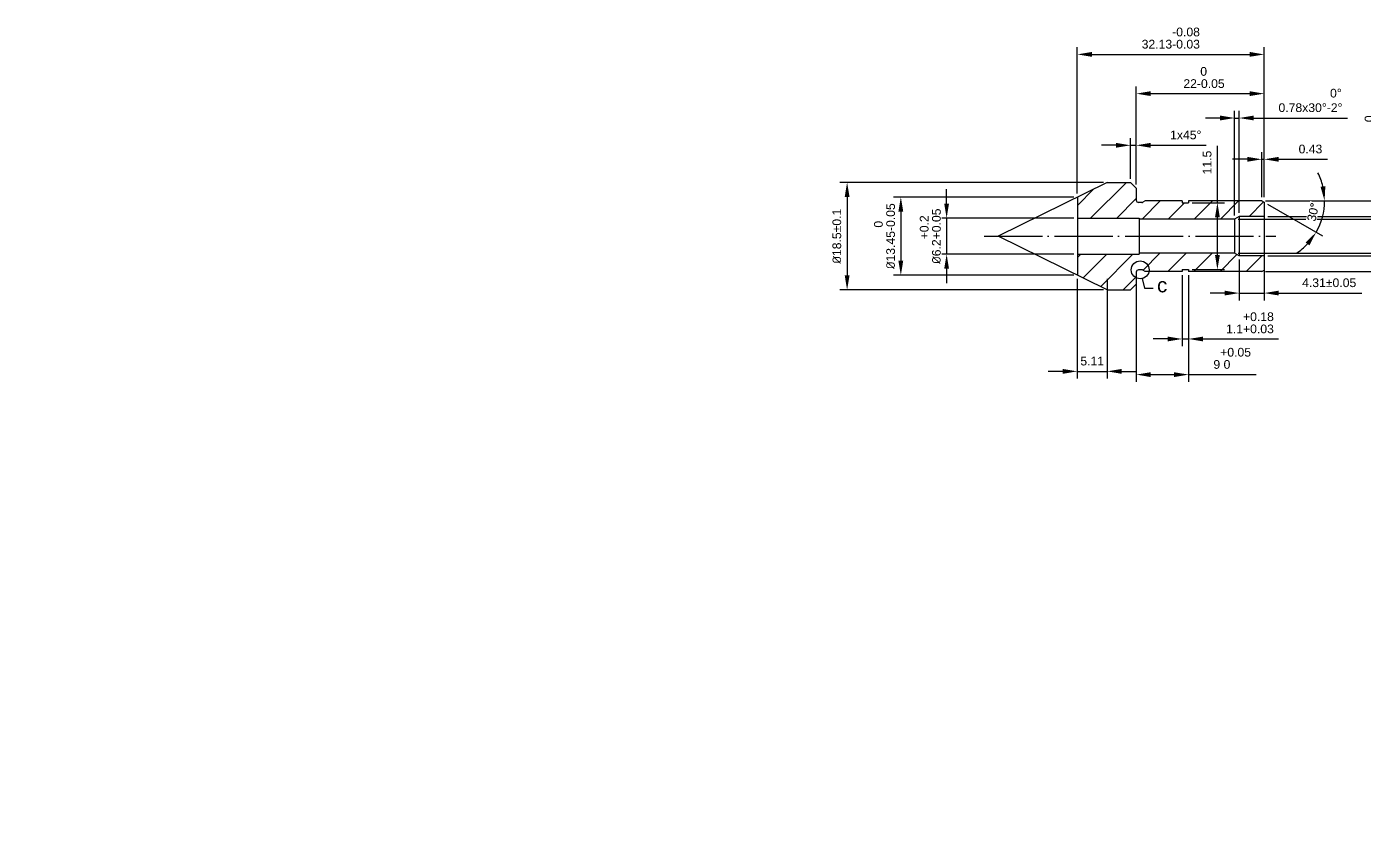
# Model space of a CAD drawing. Header units: millimetres. Extents: x -1183 to 2432, y -404 to 1213.
# Drawn here: x 58.1 to 288.1, y 571.8 to 709.3 of the extents above; entities that cross this region are included whole.
import ezdxf
from ezdxf.enums import TextEntityAlignment as Align

# ---------------------------------------------------------------- set-up
doc = ezdxf.new("R2010")
doc.units = ezdxf.units.MM
doc.linetypes.add('c10', pattern=[12, 10, -1, 0, -1])
for name, color, linetype in [('中心線', 1, 'c10'), ('標註', 3, 'Continuous'), ('標註線', 3, 'Continuous'), ('細實線', 4, 'Continuous')]:
    doc.layers.add(name, color=color, linetype=linetype)
doc.styles.add('可註解', font='arial.ttf')
doc.dimstyles.new('ISO-25', dxfattribs={"dimtxt": 1.5, "dimasz": 2.5, "dimexe": 1.25, "dimexo": 0.625, "dimgap": 1, "dimtad": 1, "dimdec": 3, "dimdsep": 46, "dimtxsty": '可註解', "dimcen": 2.5, "dimclrd": 3, "dimclre": 3, "dimclrt": 3, "dimadec": 1, "dimazin": 0, "dimtfac": 1, "dimtdec": 3, "dimtmove": 0, "dimatfit": 3, "dimfxl": 1, "dimtfill": 1, "dimtfillclr": 256, "dimarcsym": 0})

# ---------------------------------------------------------------- blocks, each defined once
blk = doc.blocks.new('*D47')
at = {"layer": '標註線', "color": 3, "lineweight": -2, "transparency": 16777216}
for p, q in [((238.14, 679.99), (207.17, 679.99)), ((208.42, 677.49), (208.42, 669.04)), ((238.14, 666.54), (207.17, 666.54))]:
    blk.add_line(p, q, dxfattribs=at)
at = {"layer": '標註線', "color": 3, "transparency": 16777216}
for points in [[(208, 677.49), (208.83, 677.49), (208.42, 679.99)], [(208, 669.04), (208.83, 669.04), (208.42, 666.54)]]:
    blk.add_solid(points, dxfattribs=at)
at = {"layer": '標註線', "color": 3, "transparency": 16777216, "insert": (205.62, 673.26), "char_height": 1.5, "attachment_point": 5, "rotation": 90, "style": '可註解', "bg_fill": 3, "box_fill_scale": 1.1, "bg_fill_color": 256, "bg_fill_true_color": 13158600, "bg_fill_transparency": 0}
blk.add_mtext('{\\fISOCPEUR|b0|i0|c0|p34;%%C}13.45\\S 0^ -0.05;', dxfattribs=at)
blk = doc.blocks.new('*D48')
at = {"layer": '標註線', "color": 3, "lineweight": -2, "transparency": 16777216}
for p, q in [((243.25, 682.51), (197.93, 682.51)), ((199.18, 680.01), (199.18, 666.51)), ((243.25, 664.01), (197.93, 664.01))]:
    blk.add_line(p, q, dxfattribs=at)
at = {"layer": '標註線', "color": 3, "transparency": 16777216}
for points in [[(198.77, 680.01), (199.6, 680.01), (199.18, 682.51)], [(198.77, 666.51), (199.6, 666.51), (199.18, 664.01)]]:
    blk.add_solid(points, dxfattribs=at)
at = {"layer": '標註線', "color": 3, "transparency": 16777216, "insert": (197.42, 673.26), "char_height": 1.5, "attachment_point": 5, "rotation": 90, "style": '可註解', "bg_fill": 3, "box_fill_scale": 1.1, "bg_fill_color": 256, "bg_fill_true_color": 13158600, "bg_fill_transparency": 0}
blk.add_mtext('{\\fISOCPEUR|b0|i0|c0|p34;%%C}18.5±0.1', dxfattribs=at)
blk = doc.blocks.new('*D49')
at = {"layer": '標註線', "color": 3, "lineweight": -2, "transparency": 16777216}
for p, q in [((216.29, 678.86), (216.29, 681.36)), ((238.14, 676.36), (215.04, 676.36)), ((216.29, 676.36), (216.29, 670.16)), ((238.14, 670.16), (215.04, 670.16)), ((216.29, 667.66), (216.29, 665.16))]:
    blk.add_line(p, q, dxfattribs=at)
at = {"layer": '標註線', "color": 3, "transparency": 16777216}
for points in [[(215.87, 678.86), (216.7, 678.86), (216.29, 676.36)], [(215.87, 667.66), (216.7, 667.66), (216.29, 670.16)]]:
    blk.add_solid(points, dxfattribs=at)
at = {"layer": '標註線', "color": 3, "transparency": 16777216, "insert": (213.49, 673.26), "char_height": 1.5, "attachment_point": 5, "rotation": 90, "style": '可註解', "bg_fill": 3, "box_fill_scale": 1.1, "bg_fill_color": 256, "bg_fill_true_color": 13158600, "bg_fill_transparency": 0}
blk.add_mtext('{\\fISOCPEUR|b0|i0|c0|p34;%%C}6.2\\S+0.2^ +0.05;', dxfattribs=at)
blk = doc.blocks.new('*D50')
at = {"layer": '標註線', "color": 3, "lineweight": -2, "transparency": 16777216}
for p, q in [((248.89, 666.44), (248.89, 648.2)), ((257.89, 666.44), (257.89, 648.2)), ((251.39, 649.45), (255.39, 649.45)), ((257.89, 649.45), (269.48, 649.45))]:
    blk.add_line(p, q, dxfattribs=at)
at = {"layer": '標註線', "color": 3, "transparency": 16777216}
for points in [[(251.39, 649.86), (251.39, 649.03), (248.89, 649.45)], [(255.39, 649.86), (255.39, 649.03), (257.89, 649.45)]]:
    blk.add_solid(points, dxfattribs=at)
at = {"layer": '標註線', "color": 3, "transparency": 16777216, "insert": (265.39, 652.24), "char_height": 1.5, "attachment_point": 5, "style": '可註解', "bg_fill": 3, "box_fill_scale": 1.1, "bg_fill_color": 256, "bg_fill_true_color": 13158600, "bg_fill_transparency": 0}
blk.add_mtext('9\\S+0.05^  0;', dxfattribs=at)
blk = doc.blocks.new('*D51')
at = {"layer": '標註', "color": 3, "lineweight": -2, "transparency": 16777216}
for p, q in [((238.76, 665.91), (238.76, 648.76)), ((243.87, 665.91), (243.87, 648.76)), ((236.26, 650.01), (233.76, 650.01)), ((238.76, 650.01), (243.87, 650.01)), ((246.37, 650.01), (248.87, 650.01))]:
    blk.add_line(p, q, dxfattribs=at)
at = {"layer": '標註', "color": 3, "transparency": 16777216}
for points in [[(236.26, 650.42), (236.26, 649.59), (238.76, 650.01)], [(246.37, 650.42), (246.37, 649.59), (243.87, 650.01)]]:
    blk.add_solid(points, dxfattribs=at)
at = {"layer": '標註', "color": 3, "transparency": 16777216, "insert": (241.32, 651.77), "char_height": 1.5, "attachment_point": 5, "style": '可註解', "bg_fill": 3, "box_fill_scale": 1.1, "bg_fill_color": 256, "bg_fill_true_color": 13158600, "bg_fill_transparency": 0}
blk.add_mtext('5.11', dxfattribs=at)
blk = doc.blocks.new('*D52')
at = {"layer": '標註', "color": 3, "lineweight": -2, "transparency": 16777216}
for p, q in [((265.8, 676.84), (265.8, 694.83)), ((266.58, 677.29), (266.58, 694.83)), ((263.3, 693.58), (260.8, 693.58)), ((265.8, 693.58), (266.58, 693.58)), ((269.08, 693.58), (285.23, 693.58))]:
    blk.add_line(p, q, dxfattribs=at)
at = {"layer": '標註', "color": 3, "transparency": 16777216}
for points in [[(263.3, 694), (263.3, 693.17), (265.8, 693.58)], [(269.08, 694), (269.08, 693.17), (266.58, 693.58)]]:
    blk.add_solid(points, dxfattribs=at)
at = {"layer": '標註', "color": 3, "transparency": 16777216, "insert": (278.84, 696.6), "char_height": 1.5, "attachment_point": 5, "style": '可註解', "bg_fill": 3, "box_fill_scale": 1.1, "bg_fill_color": 256, "bg_fill_true_color": 13158600, "bg_fill_transparency": 0}
blk.add_mtext('               0%%D\\P0.78x30%%D-2%%D', dxfattribs=at)
blk = doc.blocks.new('*D53')
at = {"layer": '標註', "color": 3, "lineweight": -2, "transparency": 16777216}
for p, q in [((270.46, 679.96), (270.46, 687.73)), ((270.89, 679.96), (270.89, 687.73)), ((267.96, 686.48), (265.46, 686.48)), ((270.46, 686.48), (270.89, 686.48)), ((273.39, 686.48), (281.79, 686.48))]:
    blk.add_line(p, q, dxfattribs=at)
at = {"layer": '標註', "color": 3, "transparency": 16777216}
for points in [[(267.96, 686.9), (267.96, 686.06), (270.46, 686.48)], [(273.39, 686.9), (273.39, 686.06), (270.89, 686.48)]]:
    blk.add_solid(points, dxfattribs=at)
at = {"layer": '標註', "color": 3, "transparency": 16777216, "insert": (278.84, 688.24), "char_height": 1.5, "attachment_point": 5, "style": '可註解', "bg_fill": 3, "box_fill_scale": 1.1, "bg_fill_color": 256, "bg_fill_true_color": 13158600, "bg_fill_transparency": 0}
blk.add_mtext('0.43', dxfattribs=at)
blk = doc.blocks.new('*D54')
at = {"layer": '標註', "color": 3, "lineweight": -2, "transparency": 16777216}
for p, q in [((238.76, 680.61), (238.76, 705.77)), ((241.26, 704.52), (268.39, 704.52)), ((270.89, 680.61), (270.89, 705.77))]:
    blk.add_line(p, q, dxfattribs=at)
at = {"layer": '標註', "color": 3, "transparency": 16777216}
for points in [[(241.26, 704.94), (241.26, 704.11), (238.76, 704.52)], [(268.39, 704.94), (268.39, 704.11), (270.89, 704.52)]]:
    blk.add_solid(points, dxfattribs=at)
at = {"layer": '標註', "color": 3, "transparency": 16777216, "insert": (254.83, 707.32), "char_height": 1.5, "attachment_point": 5, "style": '可註解', "bg_fill": 3, "box_fill_scale": 1.1, "bg_fill_color": 256, "bg_fill_true_color": 13158600, "bg_fill_transparency": 0}
blk.add_mtext('32.13\\S-0.08^ -0.03;', dxfattribs=at)
blk = doc.blocks.new('*D55')
at = {"layer": '標註', "color": 3, "lineweight": -2, "transparency": 16777216}
for p, q in [((248.89, 682.14), (248.89, 699.02)), ((251.39, 697.77), (268.39, 697.77)), ((270.89, 682.14), (270.89, 699.02))]:
    blk.add_line(p, q, dxfattribs=at)
at = {"layer": '標註', "color": 3, "transparency": 16777216}
for points in [[(251.39, 698.19), (251.39, 697.36), (248.89, 697.77)], [(268.39, 698.19), (268.39, 697.36), (270.89, 697.77)]]:
    blk.add_solid(points, dxfattribs=at)
at = {"layer": '標註', "color": 3, "transparency": 16777216, "insert": (260.54, 700.55), "char_height": 1.5, "attachment_point": 5, "style": '可註解', "bg_fill": 3, "box_fill_scale": 1.1, "bg_fill_color": 256, "bg_fill_true_color": 13158600, "bg_fill_transparency": 0}
blk.add_mtext('22\\S 0^ -0.05;', dxfattribs=at)
blk = doc.blocks.new('*D56')
at = {"layer": '標註', "color": 3, "lineweight": -2, "transparency": 16777216}
for p, q in [((305.91, 679.34), (305.91, 699.9)), ((271.09, 679.34), (307.16, 679.34)), ((305.91, 669.69), (305.91, 676.84)), ((271.09, 667.19), (307.16, 667.19))]:
    blk.add_line(p, q, dxfattribs=at)
at = {"layer": '標註', "color": 3, "transparency": 16777216}
for points in [[(305.49, 676.84), (306.33, 676.84), (305.91, 679.34)], [(305.49, 669.69), (306.33, 669.69), (305.91, 667.19)]]:
    blk.add_solid(points, dxfattribs=at)
at = {"layer": '標註', "color": 3, "transparency": 16777216, "insert": (302.94, 691.98), "char_height": 1.5, "attachment_point": 5, "rotation": 90, "style": '可註解', "bg_fill": 3, "box_fill_scale": 1.1, "bg_fill_color": 256, "bg_fill_true_color": 13158600, "bg_fill_transparency": 0}
blk.add_mtext('{\\fPMingLiU|b0|i0|c136|p18;車\\fISOCPEUR|b0|i0|c0|p34;%%C}12.15\\S+0.02^  0;', dxfattribs=at)
blk = doc.blocks.new('*D57')
at = {"layer": '標註', "color": 3, "lineweight": -2, "transparency": 16777216}
for p, q in [((298.02, 679.16), (298.02, 697.65)), ((271.52, 676.66), (299.27, 676.66)), ((298.02, 669.86), (298.02, 676.66)), ((271.52, 669.86), (299.27, 669.86)), ((298.02, 667.36), (298.02, 664.86))]:
    blk.add_line(p, q, dxfattribs=at)
at = {"layer": '標註', "color": 3, "transparency": 16777216}
for points in [[(297.6, 679.16), (298.43, 679.16), (298.02, 676.66)], [(297.6, 667.36), (298.43, 667.36), (298.02, 669.86)]]:
    blk.add_solid(points, dxfattribs=at)
at = {"layer": '標註', "color": 3, "transparency": 16777216, "insert": (296.25, 692.04), "char_height": 1.5, "attachment_point": 5, "rotation": 90, "style": '可註解', "bg_fill": 3, "box_fill_scale": 1.1, "bg_fill_color": 256, "bg_fill_true_color": 13158600, "bg_fill_transparency": 0}
blk.add_mtext('{\\fISOCPEUR|b0|i0|c0|p34;%%C}6.8±0.02', dxfattribs=at)
blk = doc.blocks.new('*D58')
at = {"layer": '標註', "color": 3, "lineweight": -2, "transparency": 16777216}
for p, q in [((293.02, 678.71), (293.02, 698.58)), ((266.43, 676.21), (294.27, 676.21)), ((293.02, 670.31), (293.02, 676.21)), ((266.43, 670.31), (294.27, 670.31)), ((293.02, 667.81), (293.02, 665.31))]:
    blk.add_line(p, q, dxfattribs=at)
at = {"layer": '標註', "color": 3, "transparency": 16777216}
for points in [[(292.6, 678.71), (293.44, 678.71), (293.02, 676.21)], [(292.6, 667.81), (293.44, 667.81), (293.02, 670.31)]]:
    blk.add_solid(points, dxfattribs=at)
at = {"layer": '標註', "color": 3, "transparency": 16777216, "insert": (290.05, 691.81), "char_height": 1.5, "attachment_point": 5, "rotation": 90, "style": '可註解', "bg_fill": 3, "box_fill_scale": 1.1, "bg_fill_color": 256, "bg_fill_true_color": 13158600, "bg_fill_transparency": 0}
blk.add_mtext('{\\fPMingLiU|b0|i0|c136|p18;車\\fISOCPEUR|b0|i0|c0|p34;%%C}5.9\\S 0^ +0.03;', dxfattribs=at)
blk = doc.blocks.new('*D59')
at = {"layer": '標註線', "color": 3, "lineweight": -2, "transparency": 16777216}
for p, q in [((266.58, 669.24), (266.58, 662.22)), ((270.89, 669.24), (270.89, 662.22)), ((264.08, 663.47), (261.58, 663.47)), ((266.58, 663.47), (270.89, 663.47)), ((273.39, 663.47), (287.65, 663.47))]:
    blk.add_line(p, q, dxfattribs=at)
at = {"layer": '標註線', "color": 3, "transparency": 16777216}
for points in [[(264.08, 663.89), (264.08, 663.06), (266.58, 663.47)], [(273.39, 663.89), (273.39, 663.06), (270.89, 663.47)]]:
    blk.add_solid(points, dxfattribs=at)
at = {"layer": '標註線', "color": 3, "transparency": 16777216, "insert": (282.06, 665.24), "char_height": 1.5, "attachment_point": 5, "style": '可註解', "bg_fill": 3, "box_fill_scale": 1.1, "bg_fill_color": 256, "bg_fill_true_color": 13158600, "bg_fill_transparency": 0}
blk.add_mtext('4.31±0.05', dxfattribs=at)
blk = doc.blocks.new('*D60')
at = {"layer": '標註線', "color": 3, "lineweight": -2, "transparency": 16777216}
for p, q in [((256.79, 666.56), (256.79, 654.33)), ((257.89, 666.56), (257.89, 654.33)), ((254.29, 655.58), (251.79, 655.58)), ((256.79, 655.58), (257.89, 655.58)), ((260.39, 655.58), (273.32, 655.58))]:
    blk.add_line(p, q, dxfattribs=at)
at = {"layer": '標註線', "color": 3, "transparency": 16777216}
for points in [[(254.29, 655.99), (254.29, 655.16), (256.79, 655.58)], [(260.39, 655.99), (260.39, 655.16), (257.89, 655.58)]]:
    blk.add_solid(points, dxfattribs=at)
at = {"layer": '標註線', "color": 3, "transparency": 16777216, "insert": (268.44, 658.36), "char_height": 1.5, "attachment_point": 5, "style": '可註解', "bg_fill": 3, "box_fill_scale": 1.1, "bg_fill_color": 256, "bg_fill_true_color": 13158600, "bg_fill_transparency": 0}
blk.add_mtext('1.1\\S+0.18^ +0.03;', dxfattribs=at)
blk = doc.blocks.new('*D61')
at = {"layer": '標註線', "color": 3, "lineweight": -2, "transparency": 16777216}
for p, q in [((262.84, 679.01), (262.84, 688.82)), ((258.52, 679.01), (264.09, 679.01)), ((262.84, 670.01), (262.84, 676.51)), ((258.52, 667.51), (264.09, 667.51))]:
    blk.add_line(p, q, dxfattribs=at)
at = {"layer": '標註線', "color": 3, "transparency": 16777216}
for points in [[(262.43, 676.51), (263.26, 676.51), (262.84, 679.01)], [(262.43, 670.01), (263.26, 670.01), (262.84, 667.51)]]:
    blk.add_solid(points, dxfattribs=at)
at = {"layer": '標註線', "color": 3, "transparency": 16777216, "insert": (261.08, 685.93), "char_height": 1.5, "attachment_point": 5, "rotation": 90, "style": '可註解', "bg_fill": 3, "box_fill_scale": 1.1, "bg_fill_color": 256, "bg_fill_true_color": 13158600, "bg_fill_transparency": 0}
blk.add_mtext('11.5', dxfattribs=at)
blk = doc.blocks.new('*D62')
at = {"layer": '標註線', "color": 3, "lineweight": -2, "transparency": 16777216}
for p, q in [((271.09, 679.34), (282.52, 679.34)), ((271.43, 678.78), (280.91, 673.31))]:
    blk.add_line(p, q, dxfattribs=at)
for start, end in [(13.2814, 26.5628), (330, 360), (303.4372, 316.7186)]:
    blk.add_arc((270.46, 679.34), 10.81, start, end, dxfattribs=at)
at = {"layer": '標註線', "color": 3, "transparency": 16777216}
for points in [[(281.4, 681.87), (280.57, 681.77), (281.27, 679.34)], [(278, 672.17), (278.67, 671.68), (279.82, 673.93)]]:
    blk.add_solid(points, dxfattribs=at)
at = {"layer": '標註線', "color": 3, "transparency": 16777216, "insert": (279.3, 677.4), "char_height": 1.5, "attachment_point": 5, "rotation": 77.6234, "style": '可註解', "bg_fill": 3, "box_fill_scale": 1.1, "bg_fill_color": 256, "bg_fill_true_color": 13158600, "bg_fill_transparency": 0}
blk.add_mtext('30{\\fISOCPEUR|b0|i0|c0|p34;%%D}', dxfattribs=at)
blk = doc.blocks.new('*D63')
at = {"layer": '標註線', "color": 3, "lineweight": -2, "transparency": 16777216}
for p, q in [((247.89, 683.14), (247.89, 690.14)), ((248.89, 683.14), (248.89, 690.14)), ((245.39, 688.89), (242.89, 688.89)), ((247.89, 688.89), (248.89, 688.89)), ((251.39, 688.89), (260.91, 688.89))]:
    blk.add_line(p, q, dxfattribs=at)
at = {"layer": '標註線', "color": 3, "transparency": 16777216}
for points in [[(245.39, 689.31), (245.39, 688.47), (247.89, 688.89)], [(251.39, 689.31), (251.39, 688.47), (248.89, 688.89)]]:
    blk.add_solid(points, dxfattribs=at)
at = {"layer": '標註線', "color": 3, "transparency": 16777216, "insert": (257.4, 690.66), "char_height": 1.5, "attachment_point": 5, "style": '可註解', "bg_fill": 3, "box_fill_scale": 1.1, "bg_fill_color": 256, "bg_fill_true_color": 13158600, "bg_fill_transparency": 0}
blk.add_mtext('1x45%%D', dxfattribs=at)

msp = doc.modelspace()

# ---------------------------------------------------------------- hatches: boundary and pattern name
at = {"layer": '細實線'}
h = msp.add_hatch(dxfattribs=at)
h.set_pattern_fill('ANSI31', color=256)
h.set_pattern_definition([(45, (100.3814, 571.611), (-2.245064, 2.245064), [])])
h.paths.add_polyline_path([(249.3929, 676.361), (249.3929, 676.211), (265.8035, 676.211), (266.5829, 676.661), (270.8929, 676.661), (270.8929, 679.0877), (270.4629, 679.336), (257.8929, 679.336), (257.8929, 679.011), (256.7929, 679.011), (256.7929, 679.336), (250.4229, 679.336), (250.0394, 679.1146, -0.1316525), (249.8394, 679.061), (249.2929, 679.061, -0.41421356), (248.8929, 679.461), (248.8929, 681.511), (247.8929, 682.511), (243.8729, 682.511), (238.7629, 679.986), (238.7629, 676.361)])
h.paths.add_polyline_path([(238.7629, 670.161), (238.7629, 666.536), (243.8729, 664.011), (247.8929, 664.011), (248.8929, 665.011), (248.8929, 667.061, -0.41421356), (249.2929, 667.461), (249.8394, 667.461, -0.1316525), (250.0394, 667.4074), (250.4229, 667.186), (256.7929, 667.186), (256.7929, 667.511), (257.8929, 667.511), (257.8929, 667.186), (270.4629, 667.186), (270.8929, 667.4342), (270.8929, 669.861), (266.5829, 669.861), (265.8029, 670.311), (249.3929, 670.311), (249.3929, 670.161)])

# ---------------------------------------------------------------- linework, layer by layer
for p, q in [((243.8729, 682.511), (225.1531, 673.261)), ((243.8729, 682.511), (247.8929, 682.511)), ((248.8929, 681.511), (247.8929, 682.511)), ((248.8929, 681.511), (248.8929, 679.461)), ((238.7629, 679.986), (238.7629, 666.536)), ((249.8394, 679.061), (249.2929, 679.061)), ((249.8394, 679.061), (249.2929, 679.061)), ((250.4229, 679.336), (250.0394, 679.1146)), ((250.4229, 679.336), (250.0394, 679.1146)), ((256.7929, 679.336), (250.4229, 679.336)), ((256.7929, 679.336), (256.7929, 679.011)), ((256.7929, 679.011), (257.8929, 679.011)), ((270.4629, 679.336), (257.8929, 679.336)), ((257.8929, 679.336), (257.8929, 679.011)), ((270.4629, 679.336), (270.8929, 679.0877)), ((270.8929, 679.0877), (270.8929, 667.4342)), ((238.7629, 676.361), (249.3929, 676.361)), ((249.3929, 676.361), (249.3929, 670.161)), ((266.5829, 676.661), (265.8029, 676.2107)), ((265.8029, 676.211), (265.8029, 670.311)), ((270.8929, 676.661), (266.5829, 676.661)), ((266.5829, 676.661), (266.5829, 669.861)), ((243.8729, 664.011), (225.1531, 673.261)), ((238.7629, 670.161), (249.3929, 670.161)), ((266.5829, 669.861), (265.8029, 670.311)), ((270.8929, 669.861), (266.5829, 669.861)), ((248.9129, 667.186), (248.8929, 667.186)), ((248.8929, 667.061), (248.8929, 665.011)), ((249.8394, 667.461), (249.2929, 667.461)), ((249.8394, 667.461), (249.2929, 667.461)), ((250.4229, 667.186), (250.0394, 667.4074)), ((250.4229, 667.186), (250.0394, 667.4074)), ((256.7929, 667.186), (250.4229, 667.186)), ((256.7929, 667.511), (257.8929, 667.511)), ((256.7929, 667.511), (256.7929, 667.186)), ((257.8929, 667.511), (257.8929, 667.186)), ((270.4629, 667.186), (257.8929, 667.186)), ((270.4629, 667.186), (270.8929, 667.4342)), ((247.8929, 664.011), (248.8929, 665.011)), ((243.8729, 664.011), (247.8929, 664.011))]:
    msp.add_line(p, q)
for centre, start, end in [((249.2929, 679.461), 180, 270), ((249.2929, 679.461), 180, 270), ((249.8394, 679.461), 270, 300), ((249.2929, 667.061), 90, 180), ((249.2929, 667.061), 90, 180), ((249.8394, 667.061), 60, 90)]:
    msp.add_arc(centre, 0.4, start, end)
at = {"layer": '中心線'}
msp.add_line((222.7601, 673.261), (272.8929, 673.261), dxfattribs=at)

# ---------------------------------------------------------------- next in the draw order: dimensions: what is measured, and where the dimension line sits
at = {"layer": '標註'}
dim = msp.add_linear_dim(base=(265.8029, 693.5846), p1=(266.5829, 676.661), p2=(265.8029, 676.211), text='               0%%D\\P<>x30%%D-2%%D', dimstyle='ISO-25', dxfattribs=at)
dim.commit()
dim.dimension.update_dxf_attribs({"geometry": '*D52', "text_midpoint": (278.8443, 693.5846), "dimtype": 160})
at = {"layer": '標註線'}
dim = msp.add_linear_dim(base=(208.417, 666.536), p1=(238.7629, 679.986), p2=(238.7629, 666.536), angle=90, text='{\\fISOCPEUR|b0|i0|c0|p34;%%C}<>', dimstyle='ISO-25', override={"dimgap": 1, "dimtol": 1, "dimlim": 0, "dimtm": 0.05}, dxfattribs=at)
dim.commit()
dim.dimension.update_dxf_attribs({"geometry": '*D47', "text_midpoint": (208.417, 673.261), "dimtype": 160})
dim = msp.add_linear_dim(base=(257.8929, 649.4465), p1=(248.8929, 667.061), p2=(257.8929, 667.061), dimstyle='ISO-25', override={"dimtol": 1, "dimtp": 0.05}, dxfattribs=at)
dim.commit()
dim.dimension.update_dxf_attribs({"geometry": '*D50', "text_midpoint": (265.3869, 649.4465), "dimtype": 160})

# ---------------------------------------------------------------- next in the draw order: dimensions: what is measured, and where the dimension line sits
at = {"layer": '標註'}
dim = msp.add_linear_dim(base=(270.8929, 686.4784), p1=(270.4629, 679.336), p2=(270.8929, 679.336), dimstyle='ISO-25', dxfattribs=at)
dim.commit()
dim.dimension.update_dxf_attribs({"geometry": '*D53', "text_midpoint": (278.8411, 688.2448)})
at = {"layer": '標註線'}
dim = msp.add_linear_dim(base=(199.1843, 664.011), p1=(243.8729, 682.511), p2=(243.8729, 664.011), angle=90, text='{\\fISOCPEUR|b0|i0|c0|p34;%%C}<>', dimstyle='ISO-25', override={"dimgap": 1, "dimtol": 1, "dimlim": 0, "dimtp": 0.1, "dimtm": 0.1}, dxfattribs=at)
dim.commit()
dim.dimension.update_dxf_attribs({"geometry": '*D48', "text_midpoint": (199.1843, 673.261), "dimtype": 160})

# ---------------------------------------------------------------- next in the draw order: dimensions: what is measured, and where the dimension line sits
dim = msp.add_linear_dim(base=(216.2872, 670.161), p1=(238.7629, 676.361), p2=(238.7629, 670.161), angle=90, text='{\\fISOCPEUR|b0|i0|c0|p34;%%C}<>', dimstyle='ISO-25', override={"dimtol": 1, "dimtp": 0.2, "dimtm": -0.05}, dxfattribs=at)
dim.commit()
dim.dimension.update_dxf_attribs({"geometry": '*D49', "text_midpoint": (216.2872, 673.261), "dimtype": 160})

# ---------------------------------------------------------------- next in the draw order: dimensions: what is measured, and where the dimension line sits
at = {"layer": '標註'}
dim = msp.add_linear_dim(base=(270.8929, 704.5229), p1=(238.7629, 679.986), p2=(270.8929, 679.986), dimstyle='ISO-25', override={"dimgap": 1, "dimtol": 1, "dimlim": 0, "dimtp": -0.08, "dimtm": 0.03}, dxfattribs=at)
dim.commit()
dim.dimension.update_dxf_attribs({"geometry": '*D54', "text_midpoint": (254.8279, 707.3184)})
dim = msp.add_linear_dim(base=(243.8729, 650.006), p1=(238.7629, 666.536), p2=(243.8729, 666.536), dimstyle='ISO-25', dxfattribs=at)
dim.commit()
dim.dimension.update_dxf_attribs({"geometry": '*D51', "text_midpoint": (241.3179, 650.006), "dimtype": 160})

# ---------------------------------------------------------------- next in the draw order: linework, layer by layer
at = {"layer": '標註線'}
msp.add_line((249.9267, 665.9668), (250.3241, 664.32), dxfattribs=at)

# ---------------------------------------------------------------- next in the draw order: dimensions: what is measured, and where the dimension line sits
at = {"layer": '標註'}
dim = msp.add_linear_dim(base=(270.8929, 697.7719), p1=(248.8929, 681.511), p2=(270.8929, 681.511), dimstyle='ISO-25', override={"dimgap": 1, "dimtol": 1, "dimlim": 0, "dimtm": 0.05}, dxfattribs=at)
dim.commit()
dim.dimension.update_dxf_attribs({"geometry": '*D55', "text_midpoint": (260.5424, 697.7719), "dimtype": 160})

# ---------------------------------------------------------------- next in the draw order: dimensions: what is measured, and where the dimension line sits
dim = msp.add_linear_dim(base=(305.909, 667.186), p1=(270.4629, 679.336), p2=(270.4629, 667.186), angle=90, text='{\\fPMingLiU|b0|i0|c136|p18;車\\fISOCPEUR|b0|i0|c0|p34;%%C}<>', dimstyle='ISO-25', override={"dimtol": 1, "dimtp": 0.02}, dxfattribs=at)
dim.commit()
dim.dimension.update_dxf_attribs({"geometry": '*D56', "text_midpoint": (305.909, 691.9778), "dimtype": 160})

# ---------------------------------------------------------------- next in the draw order: dimensions: what is measured, and where the dimension line sits
dim = msp.add_linear_dim(base=(298.0163, 669.861), p1=(270.8929, 676.661), p2=(270.8929, 669.861), angle=90, text='{\\fISOCPEUR|b0|i0|c0|p34;%%C}<>', dimstyle='ISO-25', override={"dimtol": 1, "dimtp": 0.02, "dimtm": 0.02}, dxfattribs=at)
dim.commit()
dim.dimension.update_dxf_attribs({"geometry": '*D57', "text_midpoint": (298.0163, 692.0362), "dimtype": 160})

# ---------------------------------------------------------------- next in the draw order: dimensions: what is measured, and where the dimension line sits
dim = msp.add_linear_dim(base=(293.0193, 670.311), p1=(265.8029, 676.211), p2=(265.8029, 670.311), angle=90, text='{\\fPMingLiU|b0|i0|c136|p18;車\\fISOCPEUR|b0|i0|c0|p34;%%C}<>', dimstyle='ISO-25', override={"dimtol": 1, "dimtm": -0.03}, dxfattribs=at)
dim.commit()
dim.dimension.update_dxf_attribs({"geometry": '*D58', "text_midpoint": (293.0193, 691.8111), "dimtype": 160})

# ---------------------------------------------------------------- next in the draw order: linework, layer by layer
for p, q in [((265.8029, 676.211), (249.3929, 676.211)), ((265.8029, 670.311), (249.3929, 670.311))]:
    msp.add_line(p, q)

# ---------------------------------------------------------------- next in the draw order: dimensions: what is measured, and where the dimension line sits
at = {"layer": '標註線'}
dim = msp.add_linear_dim(base=(266.5829, 663.4725), p1=(270.8929, 669.861), p2=(266.5829, 669.861), dimstyle='ISO-25', override={"dimtol": 1, "dimtp": 0.05, "dimtm": 0.05}, dxfattribs=at)
dim.commit()
dim.dimension.update_dxf_attribs({"geometry": '*D59', "text_midpoint": (282.0564, 663.4725), "dimtype": 160})

# ---------------------------------------------------------------- next in the draw order: dimensions: what is measured, and where the dimension line sits
dim = msp.add_linear_dim(base=(257.8929, 655.5755), p1=(256.7929, 667.186), p2=(257.8929, 667.186), dimstyle='ISO-25', override={"dimgap": 1, "dimtol": 1, "dimlim": 0, "dimtp": 0.18, "dimtm": -0.03}, dxfattribs=at)
dim.commit()
dim.dimension.update_dxf_attribs({"geometry": '*D60', "text_midpoint": (268.4354, 655.5755), "dimtype": 160})

# ---------------------------------------------------------------- next in the draw order: linework, layer by layer
msp.add_line((250.3241, 664.32), (251.8036, 664.32), dxfattribs=at)
at = {"layer": '細實線'}
msp.add_circle((249.5662, 667.461), 1.5371, dxfattribs=at)

# ---------------------------------------------------------------- next in the draw order: texts
at = {"layer": '標註線', "style": '可註解'}
msp.add_text('c', height=2.5, dxfattribs=at).set_placement((253.3428, 663.5998), align=Align.CENTER)

# ---------------------------------------------------------------- next in the draw order: dimensions: what is measured, and where the dimension line sits
at = {"layer": '標註線'}
dim = msp.add_linear_dim(base=(262.8419, 667.511), p1=(257.8929, 679.011), p2=(257.8929, 667.511), angle=90, dimstyle='ISO-25', dxfattribs=at)
dim.commit()
dim.dimension.update_dxf_attribs({"geometry": '*D61', "text_midpoint": (262.8419, 685.9342), "dimtype": 160})

# ---------------------------------------------------------------- next in the draw order: dimensions: what is measured, and where the dimension line sits
dim = msp.add_angular_dim_2l(base=(280.6202, 675.639), line1=((270.4629, 679.336), (270.8929, 679.0877)), line2=((270.4629, 679.336), (257.8929, 679.336)), text='30{\\fISOCPEUR|b0|i0|c0|p34;%%D}', dimstyle='ISO-25', dxfattribs=at)
dim.commit()
dim.dimension.update_dxf_attribs({"geometry": '*D62', "text_midpoint": (281.0208, 677.0192), "dimtype": 162})

# ---------------------------------------------------------------- next in the draw order: hatches: boundary and pattern name
at = {"layer": '細實線'}
h = msp.add_hatch(dxfattribs=at)
h.set_pattern_fill('ANSI31', color=256)
h.set_pattern_definition([(45, (54.0305, 380.4854), (-2.245064, 2.245064), [])])
h.paths.add_polyline_path([(366.619, 529.8612), (356.399, 534.8459), (348.359, 534.8459), (346.359, 532.8459), (346.359, 528.7459, -0.41421356), (345.559, 527.9459), (345.192, 527.9459), (344.466, 527.9459, -0.1316525), (344.066, 528.0531), (343.299, 528.4959), (330.559, 528.4959), (330.559, 527.8459), (328.359, 527.8459), (328.359, 528.4959), (303.219, 528.4959), (302.359, 527.9994), (302.359, 523.1459), (310.979, 523.1459), (312.5379, 522.1959), (345.359, 522.1959), (345.359, 522.5459), (365.619, 522.5459), (366.619, 523.1232)])
h.paths.add_polyline_path([(366.619, 509.5685), (365.619, 510.1459), (345.359, 510.1459), (345.359, 510.4959), (312.5379, 510.4959), (310.979, 509.5459), (302.359, 509.5459), (302.359, 504.6924), (303.219, 504.1959), (328.359, 504.1959), (328.359, 504.8459), (330.559, 504.8459), (330.559, 504.1959), (343.299, 504.1959), (344.066, 504.6387, -0.1316525), (344.466, 504.7459), (345.192, 504.7459), (345.559, 504.7459, -0.41421356), (346.359, 503.9459), (346.359, 499.8459), (348.359, 497.8459), (356.399, 497.8459), (366.619, 502.8305)])
h.paths.add_polyline_path([(208.0671, 450.894), (208.0671, 458.6991), (204.5238, 458.6991), (204.5238, 450.894)], flags=9)
h.paths.add_polyline_path([(213.6696, 458.7884), (225.9447, 458.7884), (225.9447, 465.6027), (213.6696, 465.6027)], flags=9)
h.paths.add_polyline_path([(172.3893, 495.4873), (174.4799, 495.4873), (174.4799, 498.4185), (172.3893, 498.4185)], flags=9)
h.paths.add_polyline_path([(375.3247, 658.9849), (383.625, 658.9849), (383.625, 666.2359), (375.3247, 666.2359)], flags=9)
h.paths.add_polyline_path([(363.2057, 668.593), (394.8554, 668.593), (394.8554, 676.3778), (363.2057, 676.3778)], flags=9)
h.paths.add_polyline_path([(345.5305, 658.9854), (352.5305, 658.9854), (352.5305, 665.9854), (345.5305, 665.9854)], flags=9)
h.paths.add_polyline_path([(312.427, 658.7783), (325.6341, 658.7783), (325.6341, 665.9874), (312.427, 665.9874)], flags=9)
h.paths.add_polyline_path([(282.3804, 658.9829), (295.6807, 658.9829), (295.6807, 666.2359), (282.3804, 666.2359)], flags=9)
h.paths.add_polyline_path([(336.2057, 668.5935), (361.8554, 668.5935), (361.8554, 676.3517), (336.2057, 676.3517)], flags=9)
h.paths.add_polyline_path([(307.8336, 668.5935), (330.2275, 668.5935), (330.2275, 676.3517), (307.8336, 676.3517)], flags=9)
h.paths.add_polyline_path([(280.675, 668.7783), (297.3861, 668.7783), (297.3861, 675.9874), (280.675, 675.9874)], flags=9)
h.paths.add_polyline_path([(258.041, 658.9437), (270.0201, 658.9437), (270.0201, 666.0271), (258.041, 666.0271)], flags=9)
h.paths.add_polyline_path([(258.093, 668.7001), (269.968, 668.7001), (269.968, 676.0623), (258.093, 676.0623)], flags=9)
h.paths.add_polyline_path([(228.1972, 663.8002), (249.8639, 663.8002), (249.8639, 671.1312), (228.1972, 671.1312)], flags=9)
h.paths.add_polyline_path([(201.6213, 658.7783), (217.3284, 658.7783), (217.3284, 665.9874), (201.6213, 665.9874)], flags=9)
h.paths.add_polyline_path([(193.2057, 668.593), (224.8554, 668.593), (224.8554, 676.3778), (193.2057, 676.3778)], flags=9)
h.paths.add_polyline_path([(173.0305, 658.9834), (185.0305, 658.9834), (185.0305, 665.9874), (173.0305, 665.9874)], flags=9)
h.paths.add_polyline_path([(140.677, 658.7783), (157.3841, 658.7783), (157.3841, 665.9874), (140.677, 665.9874)], flags=9)
h.paths.add_polyline_path([(110.677, 658.7783), (127.3841, 658.7783), (127.3841, 665.9874), (110.677, 665.9874)], flags=9)
h.paths.add_polyline_path([(166.2057, 668.5935), (191.8554, 668.5935), (191.8554, 676.3517), (166.2057, 676.3517)], flags=9)
h.paths.add_polyline_path([(137.8336, 668.5935), (160.2275, 668.5935), (160.2275, 676.3517), (137.8336, 676.3517)], flags=9)
h.paths.add_polyline_path([(110.675, 668.7783), (127.3861, 668.7783), (127.3861, 675.9874), (110.675, 675.9874)], flags=9)
h.paths.add_polyline_path([(88.041, 658.9437), (100.0201, 658.9437), (100.0201, 666.0271), (88.041, 666.0271)], flags=9)
h.paths.add_polyline_path([(88.093, 668.7001), (99.968, 668.7001), (99.968, 676.0623), (88.093, 676.0623)], flags=9)
h.paths.add_polyline_path([(58.1451, 663.7645), (79.916, 663.7645), (79.916, 671.0271), (58.1451, 671.0271)], flags=9)
h.paths.add_polyline_path([(460.0719, 381.091), (469.0254, 381.091), (469.0254, 390.0445), (460.0719, 390.0445)], flags=9)
h.paths.add_polyline_path([(448.2346, 381.1045), (462.6096, 381.1045), (462.6096, 389.8604), (448.2346, 389.8604)], flags=9)
h.paths.add_polyline_path([(445.7805, 391.7778), (472.2805, 391.7778), (472.2805, 399.2359), (445.7805, 399.2359)], flags=9)
h.paths.add_polyline_path([(402.9218, 381.2854), (415.1393, 381.2854), (415.1393, 388.1029), (402.9218, 388.1029)], flags=9)
h.paths.add_polyline_path([(426.9233, 380.9854), (441.1378, 380.9854), (441.1378, 389.9854), (426.9233, 389.9854)], flags=9)
h.paths.add_polyline_path([(376.9055, 381.2354), (391.1555, 381.2354), (391.1555, 389.7354), (376.9055, 389.7354)], flags=9)
h.paths.add_polyline_path([(426.718, 390.9711), (441.343, 390.9711), (441.343, 399.8747), (426.718, 399.8747)], flags=9)
h.paths.add_polyline_path([(404.5305, 391.2854), (413.5305, 391.2854), (413.5305, 399.6854), (404.5305, 399.6854)], flags=9)
h.paths.add_polyline_path([(376.968, 390.9824), (391.093, 390.9824), (391.093, 399.7383), (376.968, 399.7383)], flags=9)
h.paths.add_polyline_path([(446.093, 400.9635), (471.968, 400.9635), (471.968, 409.7573), (446.093, 409.7573)], flags=9)
h.paths.add_polyline_path([(426.6437, 401.0179), (441.4174, 401.0179), (441.4174, 409.7354), (426.6437, 409.7354)], flags=9)
h.paths.add_polyline_path([(395.843, 401.0631), (422.218, 401.0631), (422.218, 409.8604), (395.843, 409.8604)], flags=9)
h.paths.add_polyline_path([(376.7259, 400.901), (391.3352, 400.901), (391.3352, 409.9448), (376.7259, 409.9448)], flags=9)
h.paths.add_polyline_path([(448.9504, 411.2848), (469.1107, 411.2848), (469.1107, 419.986), (448.9504, 419.986)], flags=9)
h.paths.add_polyline_path([(427.4055, 411.0351), (440.6555, 411.0351), (440.6555, 419.7354), (427.4055, 419.7354)], flags=9)
h.paths.add_polyline_path([(406.0742, 411.2848), (411.9869, 411.2848), (411.9869, 419.986), (406.0742, 419.986)], flags=9)
h.paths.add_polyline_path([(377.1108, 410.9854), (390.9503, 410.9854), (390.9503, 419.9854), (377.1108, 419.9854)], flags=9)
h.paths.add_polyline_path([(380.9055, 420.9342), (467.1555, 420.9342), (467.1555, 429.9116), (380.9055, 429.9116)], flags=9)

# ---------------------------------------------------------------- next in the draw order: dimensions: what is measured, and where the dimension line sits
at = {"layer": '標註線'}
dim = msp.add_linear_dim(base=(248.8929, 688.8914), p1=(247.8929, 682.511), p2=(248.8929, 682.511), text='<>x45%%D', dimstyle='ISO-25', dxfattribs=at)
dim.commit()
dim.dimension.update_dxf_attribs({"geometry": '*D63', "text_midpoint": (257.4002, 690.6573)})

doc.saveas('drawing.dxf')
